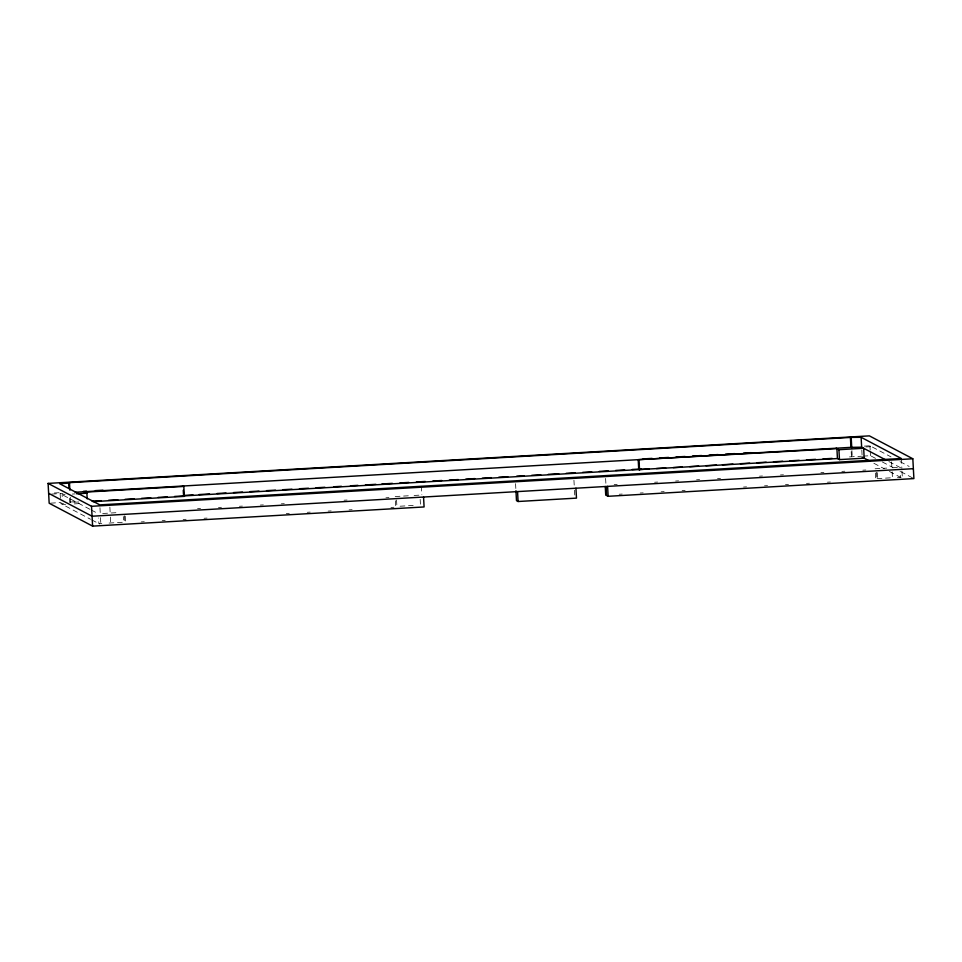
<?xml version="1.0" encoding="UTF-8"?>
<svg xmlns="http://www.w3.org/2000/svg" width="962" height="962" viewBox="0 0 962 962"><rect width="100%" height="100%" fill="white"/><g stroke="black" fill="none" stroke-linecap="round" stroke-linejoin="round"><path stroke-width="0.72" stroke-dasharray="4.81 3.61" d="M54.293 492.989L59.945 492.664M864.285 446.115L869.937 445.779L891.004 456.89M51.659 494.083L62.963 493.434M865.896 446.957L871.548 446.633M65.067 494.48L62.145 494.648L62.302 497.486M72.342 494.059L75.252 493.891M50.673 503.15L61.159 502.537M70.154 502.02L77.645 501.587M849.494 456.914L861.483 456.216M862.986 456.132L870.478 455.699L875.733 458.477M78.776 501.996L69.769 502.513L69.456 496.849M63.504 503.342L60.678 503.511L90.512 519.24M62.686 504.569L65.596 504.401M74.327 503.896L80.147 503.559M102.706 513.48L117.256 512.638M395.19 496.548L408.297 495.791M414.117 495.454L419.937 495.117M875.107 468.783L886.748 468.109M892.568 467.772L899.855 467.352M197.547 508.694L200.541 508.525M218.482 507.491L221.464 507.311M239.406 506.277L242.4 506.108M260.341 505.062L263.335 504.894M281.277 503.847L284.259 503.679M344.071 500.216L347.066 500.048M385.93 497.799L388.925 497.619M614.177 484.583L617.171 484.415M654.617 482.251L657.623 482.07M675.589 481.036L678.583 480.856M696.56 479.822L699.554 479.641M717.532 478.607L720.526 478.427M759.475 476.178L762.469 475.998M780.447 474.963L783.441 474.795M820.899 472.619L823.893 472.45M841.87 471.404L844.864 471.236M862.83 470.19L865.836 470.021M101.792 523.484L98.882 523.653L98.569 517.989M109.067 523.063L123.617 522.222L123.304 516.558M400.096 506.216L413.191 505.459M877.103 478.607L891.654 477.765M897.474 477.429L900.384 477.26L900.083 471.596M141.27 521.909L144.252 521.729M162.193 520.695L165.187 520.514M183.129 519.48L186.123 519.312M204.064 518.265L207.058 518.097M286.291 513.516L289.285 513.335M307.227 512.301L310.221 512.121M328.162 511.087L331.156 510.918M349.098 509.872L352.08 509.704M390.957 507.455L393.951 507.275M619.203 494.24L622.21 494.071M640.175 493.025L643.169 492.857M661.147 491.81L664.141 491.642M682.118 490.596L685.112 490.428M743.542 487.049L746.536 486.868M764.513 485.834L767.508 485.666M785.485 484.62L788.479 484.451M806.457 483.405L809.451 483.237M827.416 482.19L830.422 482.022M900.083 461.676L909.162 466.462M888.888 461.568L900.564 467.724M882.322 461.94L892.844 467.496M900.745 471.657L913.9 478.595M873.857 463.275L884.234 468.747M889.429 471.488L901.105 477.645M89.971 509.319L60.137 493.59L60.522 500.673M91.27 510.004L97.751 513.431M91.811 519.925L99.591 524.025M901.322 458.489L901.863 468.41M902.007 471.236L902.392 478.318M891.582 461.892L891.882 467.568M892.123 471.813L892.495 478.896M877.272 472.667L877.584 478.342M876.466 472.246L876.779 477.91M875.336 473.027L875.648 478.691M869.937 445.779L870.165 450.036M870.249 451.455L870.478 455.699M861.808 450.036L862.108 455.699M851.911 450.613L852.212 456.277M851.178 451.599L851.49 457.275M605.615 478.451L605.916 484.114M573.941 480.278L574.326 487.361M574.482 490.199L574.795 495.863M515.56 483.658L515.872 489.321M421.404 486.267L421.861 494.769M420.166 499.374L420.466 505.038M396.548 500.024L396.861 505.687M395.43 500.805L395.731 506.469M125.24 516.197L125.553 521.861M124.435 515.776L124.747 521.44M109.86 507.142L110.173 512.806M110.402 517.051L110.786 524.134M99.964 507.708L100.276 513.383M100.505 517.628L100.89 524.711M70.262 497.27L70.575 502.934"/><path stroke-width="1.44" d="M423.557 497.029L424.086 506.95L92.605 526.13L49.17 503.234L48.1 483.405L869.395 435.87L912.83 458.766L913.9 478.595L608.14 496.296L605.723 495.021L605.266 486.519M69.504 483.104L59.608 483.682L99.807 504.882L901.322 458.489L861.11 437.289L850.42 437.433L68.699 482.683L69.504 483.104L69.877 490.187M83.429 491.305L86.436 491.125M95.43 490.608L102.934 490.175M643.085 458.91L652.092 458.393M659.595 457.96L668.602 457.431M676.094 456.998L685.1 456.481M692.604 456.048L701.611 455.531M709.102 455.098L718.109 454.569M725.613 454.136L734.619 453.619M743.614 453.09L751.118 452.657M75.168 492.255L850.949 447.354L861.651 447.21L886.291 460.197M84.884 492.159L183.826 486.435L184.367 496.356L92.917 501.647M837.445 458.549L638.744 469.588L638.203 459.668L836.916 448.641L837.445 458.549L839.465 459.608L864.201 458.177L863.66 448.268L838.924 449.699L836.11 448.208M76.707 493.807L86.893 493.217L87.193 498.893M184.055 495.43L193.049 494.913M199.05 494.564L209.536 493.951M217.027 493.518L226.022 493.001M233.513 492.568L242.508 492.051M250 491.606L258.994 491.089M266.486 490.656L275.481 490.139M282.972 489.706L291.967 489.177M299.459 488.744L308.453 488.227M315.945 487.794L324.94 487.277M333.934 486.76L341.426 486.315M350.421 485.798L357.912 485.365M365.404 484.932L375.901 484.331M381.89 483.982L392.388 483.369M399.879 482.936L408.862 482.419M416.366 481.986L425.348 481.457M432.852 481.024L441.835 480.507M449.338 480.074L458.321 479.557M465.824 479.124L474.807 478.595M482.311 478.162L491.293 477.645M498.797 477.212L507.78 476.695M516.774 476.166L524.266 475.733M531.758 475.3L540.752 474.783M548.244 474.35L558.742 473.737M566.233 473.304L575.228 472.787M582.719 472.354L591.714 471.837M599.206 471.404L608.2 470.875M615.692 470.442L624.687 469.925M632.178 469.492L641.173 468.975M92.111 501.226L101.275 500.685M108.598 500.264L117.785 499.735M125.096 499.314L134.283 498.785M141.582 498.352L150.793 497.823M158.081 497.402L167.292 496.873M174.567 496.452L649.242 468.975M656.433 468.554L665.728 468.025M673.22 467.592L682.226 467.063M689.718 466.63L698.713 466.113M705.952 465.692L716.449 465.091M722.45 464.742L732.96 464.129M740.451 463.696L749.687 463.167M756.962 462.746L766.185 462.205M773.472 461.784L782.671 461.255M789.97 460.834L799.169 460.293M806.481 459.872L815.656 459.343M822.979 458.922L832.142 458.393M48.1 483.405L91.522 506.301L912.83 458.766M913.359 468.686L92.063 516.221L48.641 493.314M515.945 490.74L516.486 500.661L518.097 501.503L576.478 498.124L575.937 488.215M862.192 457.118L869.973 461.231M183.02 486.014L183.826 486.435M183.562 495.923L184.367 496.356M84.079 491.738L86.893 493.217M861.11 437.289L861.651 447.21M851.214 437.866L851.755 447.775M850.42 437.433L850.949 447.354M838.924 449.699L839.465 459.608M639.008 460.089L639.55 470.009M607.599 486.375L608.14 496.296M606.072 486.952L606.529 495.442M517.556 491.594L518.097 501.503M183.261 490.259L183.489 494.516M91.522 506.301L92.605 526.13M68.771 484.102L68.999 488.347"/></g></svg>
